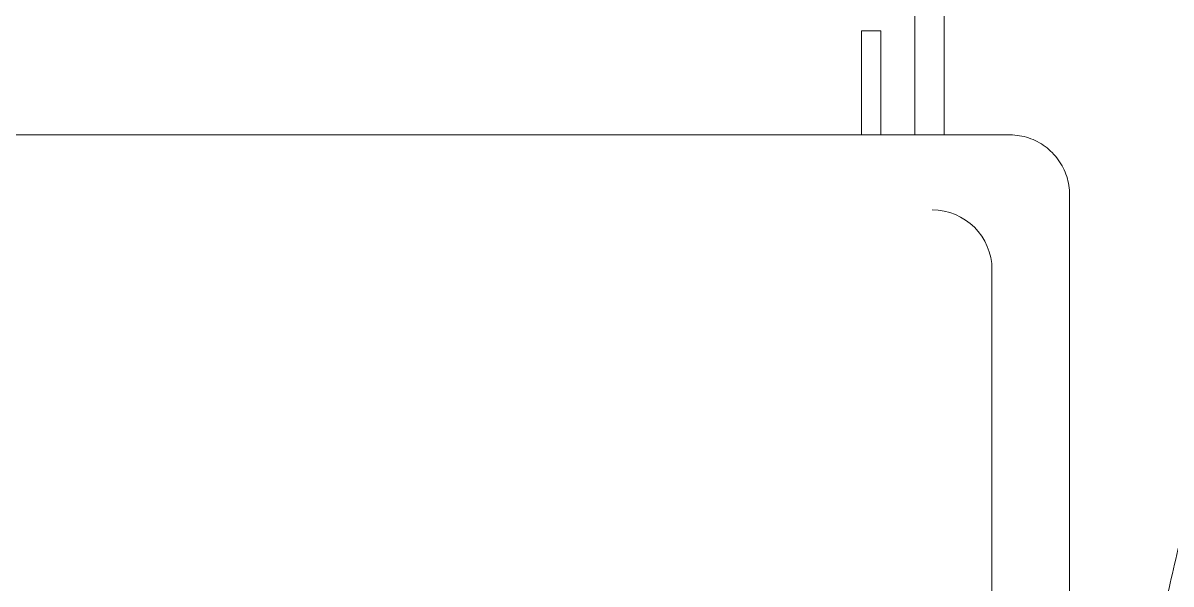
# Model space of a CAD drawing. Header units: inches. Extents: x 14 to 368, y 5 to 236.
# Drawn here: x 77.79 to 87.38, y 92.32 to 97 of the extents above; entities that cross this region are included whole.
import ezdxf

# ---------------------------------------------------------------- set-up
doc = ezdxf.new("R2010")
doc.units = ezdxf.units.IN
doc.header["$LTSCALE"] = 11
doc.header["$MEASUREMENT"] = 0
doc.layers.add('Visible (ANSI)', color=7, linetype='Continuous', lineweight=50)

msp = doc.modelspace()

# ---------------------------------------------------------------- linework, layer by layer
at = {"layer": 'Visible (ANSI)', "linetype": 'Continuous', "lineweight": 18}
for p, q in [((85.235961, 96.06876), (85.235961, 97.44376)), ((85.482163, 97.44376), (85.482163, 96.06876)), ((84.792889, 96.93876), (84.954566, 96.93876)), ((84.792889, 96.93876), (84.792889, 96.06876)), ((84.954566, 96.93876), (84.954566, 96.06876)), ((86.033554, 96.06876), (71.753841, 96.06876)), ((86.529756, 95.56876), (86.529756, 78.81876)), ((85.881772, 79.44376), (85.881772, 94.94376))]:
    msp.add_line(p, q, dxfattribs=at)
msp.add_arc((85.381772, 94.94376), 0.5, 0, 90, dxfattribs=at)
for points, knots in [([(86.033554, 96.06876), (86.08592, 96.06876), (86.138273, 96.060331), (86.237655, 96.027541), (86.284663, 96.003193), (86.368709, 95.941188), (86.405736, 95.903548), (86.466366, 95.818811), (86.489966, 95.77173), (86.52166, 95.672679), (86.529756, 95.620722), (86.529756, 95.56876)], [4.71238898, 4.71238898, 4.71238898, 4.71238898, 5.02654825, 5.02654825, 5.34070751, 5.34070751, 5.65486678, 5.65486678, 5.96902604, 5.96902604, 6.28318531, 6.28318531, 6.28318531, 6.28318531]), ([(88.637413, 96.065773), (88.637413, 96.065773), (88.632215, 96.054042), (88.611055, 96.005996), (88.595095, 95.969684), (88.53167, 95.823856), (88.468348, 95.676969), (88.310895, 95.295336), (88.216734, 95.060242), (88.015824, 94.524701), (87.909255, 94.224218), (87.706092, 93.597866), (87.601986, 93.250407), (87.451099, 92.671943), (87.40001, 92.461025), (87.35218, 92.243705)], [-26.30114567, -26.30114567, -26.30114567, -26.30114567, -24.64296427, -24.64296427, -22.98478287, -22.98478287, -19.66842007, -19.66842007, -16.35205727, -16.35205727, -13.03569447, -13.03569447, -9.77677086, -9.77677086, -8.01835095, -8.01835095, -8.01835095, -8.01835095])]:
    msp.add_open_spline(points, degree=3, knots=knots, dxfattribs=at)

doc.saveas('drawing.dxf')
